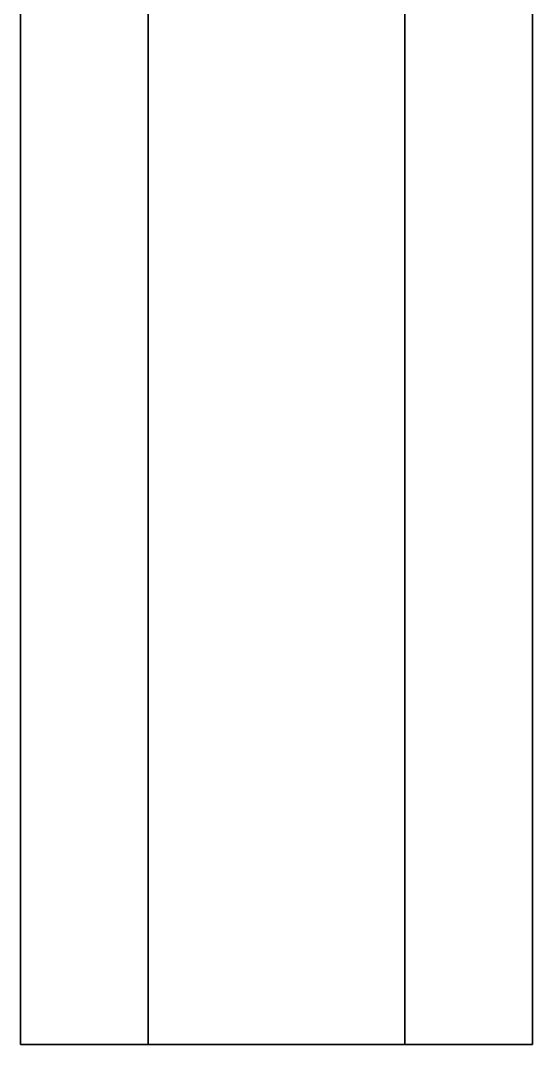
# Model space of a CAD drawing. Header units: metres. Extents: x 0 to 978, y 848 to 2000.
# Drawn here: x 0 to 288, y 848 to 1424 of the extents above; entities that cross this region are included whole.
import ezdxf

# ---------------------------------------------------------------- set-up
doc = ezdxf.new("R2010")
doc.units = ezdxf.units.M

msp = doc.modelspace()

# ---------------------------------------------------------------- linework, layer by layer
for p, q in [((0, 2000), (0, 848)), ((0, 848), (0, 2000)), ((0, 2000), (0, 848)), ((0, 848), (0, 2000)), ((71.75, 2000), (71.75, 848)), ((71.75, 848), (71.75, 2000)), ((71.75, 2000), (71.75, 848)), ((71.75, 2000), (71.75, 848)), ((71.75, 848), (71.75, 2000)), ((71.75, 2000), (71.75, 848)), ((71.75, 848), (71.75, 2000)), ((71.75, 848), (71.75, 2000)), ((216.25, 848), (216.25, 2000)), ((216.25, 2000), (216.25, 848)), ((216.25, 848), (216.25, 2000)), ((216.25, 848), (216.25, 2000)), ((216.25, 2000), (216.25, 848)), ((216.25, 848), (216.25, 2000)), ((216.25, 2000), (216.25, 848)), ((216.25, 2000), (216.25, 848)), ((288, 848), (288, 2000)), ((288, 2000), (288, 848)), ((288, 848), (288, 2000)), ((288, 2000), (288, 848)), ((0, 848), (288, 848)), ((288, 848), (0, 848)), ((0, 848), (288, 848)), ((288, 848), (0, 848)), ((71.75, 848), (71.75, 848)), ((71.75, 848), (216.25, 848)), ((71.75, 848), (216.25, 848)), ((216.25, 848), (71.75, 848)), ((71.75, 848), (216.25, 848)), ((216.25, 848), (71.75, 848)), ((216.25, 848), (71.75, 848)), ((71.75, 848), (71.75, 848)), ((71.75, 848), (216.25, 848)), ((71.75, 848), (71.75, 848)), ((216.25, 848), (71.75, 848)), ((216.25, 848), (216.25, 848)), ((216.25, 848), (216.25, 848)), ((216.25, 848), (216.25, 848)), ((216.25, 848), (216.25, 848))]:
    msp.add_line(p, q)

doc.saveas('drawing.dxf')
